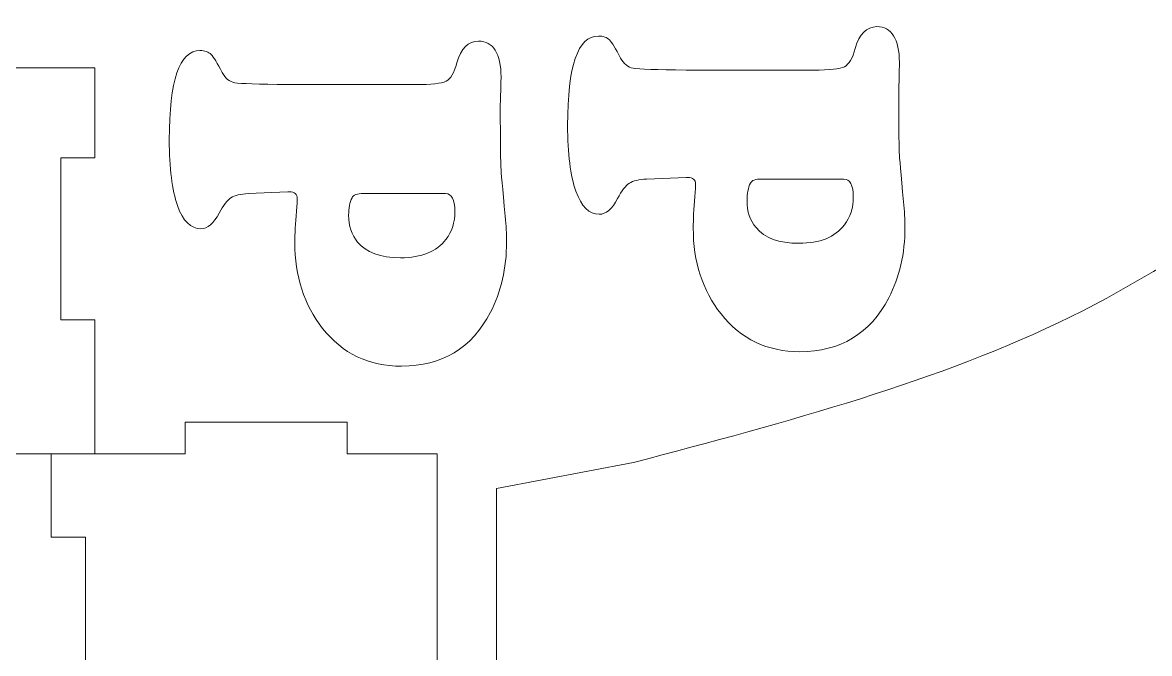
# Model space of a CAD drawing. Header units: centimetres. Extents: x -59 to 59, y -29 to 29.
# Drawn here: x -23.11 to -14.88, y 2.69 to 7.3 of the extents above; entities that cross this region are included whole.
import ezdxf

# ---------------------------------------------------------------- set-up
doc = ezdxf.new("R2010")
doc.units = ezdxf.units.CM
doc.header["$MEASUREMENT"] = 0
doc.layers.add('Camada 1', color=7, linetype='Continuous')

msp = doc.modelspace()

# ---------------------------------------------------------------- linework, layer by layer
at = {"layer": 'Camada 1', "color": 250, "lineweight": 9}
for points, knots in [([(-15.45634, 5.15366), (-16.41245, 4.68191), (-17.53073, 4.38548), (-18.64902, 4.08902), (-18.64902, 4.08902), (-18.64902, 4.08902), (-19.64901, 3.89912), (-19.64901, 3.89912), (-19.64901, 3.89912), (-19.64901, 3.89912), (-19.64901, -14.90258), (-19.64901, -14.90258), (-19.64901, -14.90258), (-19.64901, -14.90258), (5.351, -14.90258), (5.351, -14.90258), (5.351, -14.90258), (5.351, -14.90258), (5.351, 3.89912), (5.351, 3.89912), (5.351, 3.89912), (5.351, 3.89912), (4.35101, 4.08902), (4.35101, 4.08902), (4.35101, 4.08902), (3.23272, 4.38548), (2.11444, 4.68191), (1.15833, 5.15366), (1.15833, 5.15366), (0.20222, 5.62542), (-0.59171, 6.27248), (-1.30252, 6.70759), (-1.30252, 6.70759), (-2.01334, 7.1427), (-2.64106, 7.36586), (-3.3033, 7.40861), (-3.3033, 7.40861), (-3.96551, 7.45135), (-4.66224, 7.3137), (-5.30895, 7.0637), (-5.30895, 7.0637), (-5.95565, 6.8137), (-6.55233, 6.45135), (-7.149, 6.08902), (-7.149, 6.08902), (-7.74567, 6.45135), (-8.34236, 6.8137), (-8.98906, 7.0637), (-8.98906, 7.0637), (-9.63577, 7.3137), (-10.3325, 7.45135), (-10.99471, 7.40861), (-10.99471, 7.40861), (-11.65696, 7.36586), (-12.28467, 7.1427), (-12.99549, 6.70759), (-12.99549, 6.70759), (-13.7063, 6.27248), (-14.50024, 5.62542), (-15.45634, 5.15366)], [0, 0, 0, 0, 0.0625, 0.0625, 0.0625, 0.0625, 0.125, 0.125, 0.125, 0.125, 0.1875, 0.1875, 0.1875, 0.1875, 0.25, 0.25, 0.25, 0.25, 0.3125, 0.3125, 0.3125, 0.3125, 0.375, 0.375, 0.375, 0.375, 0.4375, 0.4375, 0.4375, 0.4375, 0.5, 0.5, 0.5, 0.5, 0.5625, 0.5625, 0.5625, 0.5625, 0.625, 0.625, 0.625, 0.625, 0.6875, 0.6875, 0.6875, 0.6875, 0.75, 0.75, 0.75, 0.75, 0.8125, 0.8125, 0.8125, 0.8125, 0.875, 0.875, 0.875, 0.875, 1, 1, 1, 1]), ([(-18.26411, 6.9557), (-18.26411, 6.9557), (-17.33631, 6.9557), (-17.33631, 6.9557), (-17.33631, 6.9557), (-17.21651, 6.9557), (-17.14005, 6.96352), (-17.10813, 6.98039), (-17.10813, 6.98039), (-17.07562, 6.99664), (-17.04913, 7.04119), (-17.02926, 7.11405), (-17.02926, 7.11405), (-16.99916, 7.22), (-16.94617, 7.27299), (-16.87092, 7.27299), (-16.87092, 7.27299), (-16.81793, 7.27299), (-16.777, 7.25071), (-16.7487, 7.20616), (-16.7487, 7.20616), (-16.72101, 7.16101), (-16.70656, 7.09658), (-16.70656, 7.01169), (-16.70656, 7.01169), (-16.70656, 6.98339), (-16.70836, 6.91356), (-16.71198, 6.80217), (-16.71198, 6.80217), (-16.71198, 6.80217), (-16.71198, 6.6962), (-16.71198, 6.6962), (-16.71198, 6.6962), (-16.71077, 6.50113), (-16.70956, 6.38674), (-16.70775, 6.35302), (-16.70775, 6.35302), (-16.70595, 6.31931), (-16.69572, 6.2001), (-16.67645, 5.9942), (-16.67645, 5.9942), (-16.66982, 5.92616), (-16.66621, 5.86354), (-16.66621, 5.80695), (-16.66621, 5.80695), (-16.66621, 5.61428), (-16.70535, 5.44269), (-16.78422, 5.29218), (-16.78422, 5.29218), (-16.92088, 5.02968), (-17.13703, 4.89902), (-17.43325, 4.89902), (-17.43325, 4.89902), (-17.67348, 4.89902), (-17.86553, 4.99054), (-18.01003, 5.17418), (-18.01003, 5.17418), (-18.14549, 5.34696), (-18.21294, 5.55588), (-18.21294, 5.80213), (-18.21294, 5.80213), (-18.21294, 5.86415), (-18.20871, 5.94061), (-18.20089, 6.03092), (-18.20089, 6.03092), (-18.19728, 6.07909), (-18.19547, 6.10918), (-18.19547, 6.12123), (-18.19547, 6.12123), (-18.19547, 6.15495), (-18.21474, 6.1724), (-18.25387, 6.1724), (-18.25387, 6.1724), (-18.25387, 6.1724), (-18.26411, 6.1724), (-18.26411, 6.1724), (-18.26411, 6.1724), (-18.26411, 6.1724), (-18.5537, 6.15976), (-18.5537, 6.15976), (-18.5537, 6.15976), (-18.60969, 6.15735), (-18.65185, 6.14711), (-18.67954, 6.12905), (-18.67954, 6.12905), (-18.70723, 6.11099), (-18.73553, 6.07367), (-18.76503, 6.01707), (-18.76503, 6.01707), (-18.80597, 5.94061), (-18.85113, 5.90268), (-18.8993, 5.90268), (-18.8993, 5.90268), (-18.97335, 5.90268), (-19.03054, 5.95867), (-19.07027, 6.07186), (-19.07027, 6.07186), (-19.11001, 6.18445), (-19.13049, 6.3446), (-19.13049, 6.5517), (-19.13049, 6.5517), (-19.13049, 6.9864), (-19.05582, 7.20436), (-18.90591, 7.20436), (-18.90591, 7.20436), (-18.87099, 7.20436), (-18.8439, 7.19471), (-18.82524, 7.17606), (-18.82524, 7.17606), (-18.80657, 7.15678), (-18.77947, 7.11284), (-18.74396, 7.0436), (-18.74396, 7.0436), (-18.72168, 7.00145), (-18.69037, 6.97677), (-18.65064, 6.96955), (-18.65064, 6.96955), (-18.6103, 6.96233), (-18.48145, 6.9575), (-18.26411, 6.9557)], [0, 0, 0, 0, 0.0322581, 0.0322581, 0.0322581, 0.0322581, 0.0645161, 0.0645161, 0.0645161, 0.0645161, 0.0967742, 0.0967742, 0.0967742, 0.0967742, 0.1290323, 0.1290323, 0.1290323, 0.1290323, 0.1612903, 0.1612903, 0.1612903, 0.1612903, 0.1935484, 0.1935484, 0.1935484, 0.1935484, 0.2258065, 0.2258065, 0.2258065, 0.2258065, 0.2580645, 0.2580645, 0.2580645, 0.2580645, 0.2903226, 0.2903226, 0.2903226, 0.2903226, 0.3225806, 0.3225806, 0.3225806, 0.3225806, 0.3548387, 0.3548387, 0.3548387, 0.3548387, 0.3870968, 0.3870968, 0.3870968, 0.3870968, 0.4193548, 0.4193548, 0.4193548, 0.4193548, 0.4516129, 0.4516129, 0.4516129, 0.4516129, 0.483871, 0.483871, 0.483871, 0.483871, 0.516129, 0.516129, 0.516129, 0.516129, 0.5483871, 0.5483871, 0.5483871, 0.5483871, 0.5806452, 0.5806452, 0.5806452, 0.5806452, 0.6129032, 0.6129032, 0.6129032, 0.6129032, 0.6451613, 0.6451613, 0.6451613, 0.6451613, 0.6774194, 0.6774194, 0.6774194, 0.6774194, 0.7096774, 0.7096774, 0.7096774, 0.7096774, 0.7419355, 0.7419355, 0.7419355, 0.7419355, 0.7741935, 0.7741935, 0.7741935, 0.7741935, 0.8064516, 0.8064516, 0.8064516, 0.8064516, 0.8387097, 0.8387097, 0.8387097, 0.8387097, 0.8709677, 0.8709677, 0.8709677, 0.8709677, 0.9032258, 0.9032258, 0.9032258, 0.9032258, 0.9354839, 0.9354839, 0.9354839, 0.9354839, 1, 1, 1, 1]), ([(-21.17453, 6.84986), (-21.17453, 6.84986), (-20.24673, 6.84986), (-20.24673, 6.84986), (-20.24673, 6.84986), (-20.12693, 6.84986), (-20.05047, 6.85768), (-20.01855, 6.87455), (-20.01855, 6.87455), (-19.98604, 6.8908), (-19.95955, 6.93535), (-19.93968, 7.00821), (-19.93968, 7.00821), (-19.90958, 7.11416), (-19.85659, 7.16715), (-19.78134, 7.16715), (-19.78134, 7.16715), (-19.72835, 7.16715), (-19.68742, 7.14487), (-19.65912, 7.10032), (-19.65912, 7.10032), (-19.63143, 7.05517), (-19.61698, 6.99074), (-19.61698, 6.90585), (-19.61698, 6.90585), (-19.61698, 6.87755), (-19.61878, 6.80772), (-19.6224, 6.69633), (-19.6224, 6.69633), (-19.6224, 6.69633), (-19.6224, 6.59036), (-19.6224, 6.59036), (-19.6224, 6.59036), (-19.62119, 6.39529), (-19.61998, 6.2809), (-19.61817, 6.24718), (-19.61817, 6.24718), (-19.61637, 6.21347), (-19.60614, 6.09426), (-19.58687, 5.88836), (-19.58687, 5.88836), (-19.58024, 5.82032), (-19.57663, 5.7577), (-19.57663, 5.70111), (-19.57663, 5.70111), (-19.57663, 5.50844), (-19.61577, 5.33685), (-19.69464, 5.18634), (-19.69464, 5.18634), (-19.8313, 4.92384), (-20.04745, 4.79318), (-20.34367, 4.79318), (-20.34367, 4.79318), (-20.5839, 4.79318), (-20.77595, 4.8847), (-20.92045, 5.06834), (-20.92045, 5.06834), (-21.05591, 5.24112), (-21.12336, 5.45004), (-21.12336, 5.69629), (-21.12336, 5.69629), (-21.12336, 5.75831), (-21.11913, 5.83477), (-21.11131, 5.92508), (-21.11131, 5.92508), (-21.1077, 5.97325), (-21.10589, 6.00334), (-21.10589, 6.01539), (-21.10589, 6.01539), (-21.10589, 6.04911), (-21.12516, 6.06656), (-21.16429, 6.06656), (-21.16429, 6.06656), (-21.16429, 6.06656), (-21.17453, 6.06656), (-21.17453, 6.06656), (-21.17453, 6.06656), (-21.17453, 6.06656), (-21.46412, 6.05392), (-21.46412, 6.05392), (-21.46412, 6.05392), (-21.52011, 6.05151), (-21.56227, 6.04127), (-21.58996, 6.02321), (-21.58996, 6.02321), (-21.61765, 6.00515), (-21.64595, 5.96783), (-21.67545, 5.91123), (-21.67545, 5.91123), (-21.71639, 5.83477), (-21.76155, 5.79684), (-21.80972, 5.79684), (-21.80972, 5.79684), (-21.88377, 5.79684), (-21.94096, 5.85283), (-21.98069, 5.96602), (-21.98069, 5.96602), (-22.02043, 6.07861), (-22.04091, 6.23876), (-22.04091, 6.44586), (-22.04091, 6.44586), (-22.04091, 6.88056), (-21.96624, 7.09852), (-21.81633, 7.09852), (-21.81633, 7.09852), (-21.78141, 7.09852), (-21.75432, 7.08887), (-21.73566, 7.07022), (-21.73566, 7.07022), (-21.71699, 7.05094), (-21.68989, 7.007), (-21.65438, 6.93776), (-21.65438, 6.93776), (-21.6321, 6.89561), (-21.60079, 6.87093), (-21.56106, 6.86371), (-21.56106, 6.86371), (-21.52072, 6.85649), (-21.39187, 6.85166), (-21.17453, 6.84986)], [0, 0, 0, 0, 0.0322581, 0.0322581, 0.0322581, 0.0322581, 0.0645161, 0.0645161, 0.0645161, 0.0645161, 0.0967742, 0.0967742, 0.0967742, 0.0967742, 0.1290323, 0.1290323, 0.1290323, 0.1290323, 0.1612903, 0.1612903, 0.1612903, 0.1612903, 0.1935484, 0.1935484, 0.1935484, 0.1935484, 0.2258065, 0.2258065, 0.2258065, 0.2258065, 0.2580645, 0.2580645, 0.2580645, 0.2580645, 0.2903226, 0.2903226, 0.2903226, 0.2903226, 0.3225806, 0.3225806, 0.3225806, 0.3225806, 0.3548387, 0.3548387, 0.3548387, 0.3548387, 0.3870968, 0.3870968, 0.3870968, 0.3870968, 0.4193548, 0.4193548, 0.4193548, 0.4193548, 0.4516129, 0.4516129, 0.4516129, 0.4516129, 0.483871, 0.483871, 0.483871, 0.483871, 0.516129, 0.516129, 0.516129, 0.516129, 0.5483871, 0.5483871, 0.5483871, 0.5483871, 0.5806452, 0.5806452, 0.5806452, 0.5806452, 0.6129032, 0.6129032, 0.6129032, 0.6129032, 0.6451613, 0.6451613, 0.6451613, 0.6451613, 0.6774194, 0.6774194, 0.6774194, 0.6774194, 0.7096774, 0.7096774, 0.7096774, 0.7096774, 0.7419355, 0.7419355, 0.7419355, 0.7419355, 0.7741935, 0.7741935, 0.7741935, 0.7741935, 0.8064516, 0.8064516, 0.8064516, 0.8064516, 0.8387097, 0.8387097, 0.8387097, 0.8387097, 0.8709677, 0.8709677, 0.8709677, 0.8709677, 0.9032258, 0.9032258, 0.9032258, 0.9032258, 0.9354839, 0.9354839, 0.9354839, 0.9354839, 1, 1, 1, 1]), ([(-22.58396, 4.47289), (-22.58396, 4.47289), (-22.58396, 5.13152), (-22.58396, 5.13152), (-22.58396, 5.13152), (-22.58396, 5.13152), (-22.83396, 5.13152), (-22.83396, 5.13152), (-22.83396, 5.13152), (-22.83396, 5.13152), (-22.83396, 6.31465), (-22.83396, 6.31465), (-22.83396, 6.31465), (-22.83396, 6.31465), (-22.58396, 6.31465), (-22.58396, 6.31465), (-22.58396, 6.31465), (-22.58396, 6.31465), (-22.58396, 6.97329), (-22.58396, 6.97329)], [0, 0, 0, 0, 0.1666667, 0.1666667, 0.1666667, 0.1666667, 0.3333333, 0.3333333, 0.3333333, 0.3333333, 0.5, 0.5, 0.5, 0.5, 0.6666667, 0.6666667, 0.6666667, 0.6666667, 1, 1, 1, 1]), ([(-17.11234, 6.15976), (-17.11234, 6.15976), (-17.712, 6.15976), (-17.712, 6.15976), (-17.712, 6.15976), (-17.75777, 6.15976), (-17.78546, 6.15013), (-17.79509, 6.12966), (-17.79509, 6.12966), (-17.81135, 6.09594), (-17.81978, 6.05319), (-17.81978, 6.00142), (-17.81978, 6.00142), (-17.81978, 5.92375), (-17.79811, 5.85812), (-17.75416, 5.80514), (-17.75416, 5.80514), (-17.69214, 5.72868), (-17.58738, 5.69075), (-17.44048, 5.69075), (-17.44048, 5.69075), (-17.28755, 5.69075), (-17.17677, 5.7353), (-17.10873, 5.82501), (-17.10873, 5.82501), (-17.06538, 5.881), (-17.04371, 5.94964), (-17.04371, 6.02911), (-17.04371, 6.02911), (-17.04371, 6.11641), (-17.06659, 6.15976), (-17.11234, 6.15976)], [0, 0, 0, 0, 0.1111111, 0.1111111, 0.1111111, 0.1111111, 0.2222222, 0.2222222, 0.2222222, 0.2222222, 0.3333333, 0.3333333, 0.3333333, 0.3333333, 0.4444444, 0.4444444, 0.4444444, 0.4444444, 0.5555556, 0.5555556, 0.5555556, 0.5555556, 0.6666667, 0.6666667, 0.6666667, 0.6666667, 0.7777778, 0.7777778, 0.7777778, 0.7777778, 1, 1, 1, 1]), ([(-20.02276, 6.05392), (-20.02276, 6.05392), (-20.62242, 6.05392), (-20.62242, 6.05392), (-20.62242, 6.05392), (-20.66819, 6.05392), (-20.69588, 6.04429), (-20.70551, 6.02382), (-20.70551, 6.02382), (-20.72177, 5.9901), (-20.7302, 5.94735), (-20.7302, 5.89558), (-20.7302, 5.89558), (-20.7302, 5.81791), (-20.70853, 5.75228), (-20.66458, 5.6993), (-20.66458, 5.6993), (-20.60256, 5.62284), (-20.4978, 5.58491), (-20.3509, 5.58491), (-20.3509, 5.58491), (-20.19797, 5.58491), (-20.08719, 5.62946), (-20.01915, 5.71917), (-20.01915, 5.71917), (-19.9758, 5.77516), (-19.95413, 5.8438), (-19.95413, 5.92327), (-19.95413, 5.92327), (-19.95413, 6.01057), (-19.97701, 6.05392), (-20.02276, 6.05392)], [0, 0, 0, 0, 0.1111111, 0.1111111, 0.1111111, 0.1111111, 0.2222222, 0.2222222, 0.2222222, 0.2222222, 0.3333333, 0.3333333, 0.3333333, 0.3333333, 0.4444444, 0.4444444, 0.4444444, 0.4444444, 0.5555556, 0.5555556, 0.5555556, 0.5555556, 0.6666667, 0.6666667, 0.6666667, 0.6666667, 0.7777778, 0.7777778, 0.7777778, 0.7777778, 1, 1, 1, 1]), ([(-23.3224, 4.40289), (-23.3224, 4.40289), (-23.3224, 4.15292), (-23.3224, 4.15292), (-23.3224, 4.15292), (-23.3224, 4.15292), (-22.58396, 4.15292), (-22.58396, 4.15292), (-22.58396, 4.15292), (-22.58396, 4.15292), (-22.58396, 4.47289), (-22.58396, 4.47289)], [0, 0, 0, 0, 0.25, 0.25, 0.25, 0.25, 0.5, 0.5, 0.5, 0.5, 1, 1, 1, 1]), ([(-20.7422, 4.15292), (-20.7422, 4.15292), (-20.7422, 4.38292), (-20.7422, 4.38292), (-20.7422, 4.38292), (-20.7422, 4.38292), (-21.92533, 4.38292), (-21.92533, 4.38292), (-21.92533, 4.38292), (-21.92533, 4.38292), (-21.92533, 4.15292), (-21.92533, 4.15292), (-21.92533, 4.15292), (-21.92533, 4.15292), (-22.58396, 4.15292), (-22.58396, 4.15292)], [0, 0, 0, 0, 0.2, 0.2, 0.2, 0.2, 0.4, 0.4, 0.4, 0.4, 0.6, 0.6, 0.6, 0.6, 1, 1, 1, 1]), ([(-45.26401, 4.15292), (-45.26401, 4.15292), (-45.26401, 3.54479), (-45.26401, 3.54479), (-45.26401, 3.54479), (-45.26401, 3.54479), (-45.51398, 3.54479), (-45.51398, 3.54479), (-45.51398, 3.54479), (-45.51398, 3.54479), (-45.51398, 2.25923), (-45.51398, 2.25923), (-45.51398, 2.25923), (-45.51398, 2.25923), (-45.26401, 2.25923), (-45.26401, 2.25923), (-45.26401, 2.25923), (-45.26401, 2.25923), (-45.26401, 0.97365), (-45.26401, 0.97365), (-45.26401, 0.97365), (-45.26401, 0.97365), (-45.51398, 0.97365), (-45.51398, 0.97365), (-45.51398, 0.97365), (-45.51398, 0.97365), (-45.51398, -0.31242), (-45.51398, -0.31242), (-45.51398, -0.31242), (-45.51398, -0.31242), (-45.26401, -0.31242), (-45.26401, -0.31242), (-45.26401, -0.31242), (-45.26401, -0.31242), (-45.26401, -1.598), (-45.26401, -1.598), (-45.26401, -1.598), (-45.26401, -1.598), (-45.51398, -1.598), (-45.51398, -1.598), (-45.51398, -1.598), (-45.51398, -1.598), (-45.51398, -2.88408), (-45.51398, -2.88408), (-45.51398, -2.88408), (-45.51398, -2.88408), (-45.26401, -2.88408), (-45.26401, -2.88408), (-45.26401, -2.88408), (-45.26401, -2.88408), (-45.26401, -6.92629), (-45.26401, -6.92629), (-45.26401, -6.92629), (-45.26401, -6.92629), (-22.90393, -6.92629), (-22.90393, -6.92629), (-22.90393, -6.92629), (-22.90393, -6.92629), (-22.90393, -2.88408), (-22.90393, -2.88408), (-22.90393, -2.88408), (-22.90393, -2.88408), (-22.65396, -2.88408), (-22.65396, -2.88408), (-22.65396, -2.88408), (-22.65396, -2.88408), (-22.65396, -1.598), (-22.65396, -1.598), (-22.65396, -1.598), (-22.65396, -1.598), (-22.90393, -1.598), (-22.90393, -1.598), (-22.90393, -1.598), (-22.90393, -1.598), (-22.90393, -0.31242), (-22.90393, -0.31242), (-22.90393, -0.31242), (-22.90393, -0.31242), (-22.65396, -0.31242), (-22.65396, -0.31242), (-22.65396, -0.31242), (-22.65396, -0.31242), (-22.65396, 0.97365), (-22.65396, 0.97365), (-22.65396, 0.97365), (-22.65396, 0.97365), (-22.90393, 0.97365), (-22.90393, 0.97365), (-22.90393, 0.97365), (-22.90393, 0.97365), (-22.90393, 2.25923), (-22.90393, 2.25923), (-22.90393, 2.25923), (-22.90393, 2.25923), (-22.65396, 2.25923), (-22.65396, 2.25923), (-22.65396, 2.25923), (-22.65396, 2.25923), (-22.65396, 3.54479), (-22.65396, 3.54479), (-22.65396, 3.54479), (-22.65396, 3.54479), (-22.90393, 3.54479), (-22.90393, 3.54479), (-22.90393, 3.54479), (-22.90393, 3.54479), (-22.90393, 4.15292), (-22.90393, 4.15292)], [0, 0, 0, 0, 0.0357143, 0.0357143, 0.0357143, 0.0357143, 0.0714286, 0.0714286, 0.0714286, 0.0714286, 0.1071429, 0.1071429, 0.1071429, 0.1071429, 0.1428571, 0.1428571, 0.1428571, 0.1428571, 0.1785714, 0.1785714, 0.1785714, 0.1785714, 0.2142857, 0.2142857, 0.2142857, 0.2142857, 0.25, 0.25, 0.25, 0.25, 0.2857143, 0.2857143, 0.2857143, 0.2857143, 0.3214286, 0.3214286, 0.3214286, 0.3214286, 0.3571429, 0.3571429, 0.3571429, 0.3571429, 0.3928571, 0.3928571, 0.3928571, 0.3928571, 0.4285714, 0.4285714, 0.4285714, 0.4285714, 0.4642857, 0.4642857, 0.4642857, 0.4642857, 0.5, 0.5, 0.5, 0.5, 0.5357143, 0.5357143, 0.5357143, 0.5357143, 0.5714286, 0.5714286, 0.5714286, 0.5714286, 0.6071429, 0.6071429, 0.6071429, 0.6071429, 0.6428571, 0.6428571, 0.6428571, 0.6428571, 0.6785714, 0.6785714, 0.6785714, 0.6785714, 0.7142857, 0.7142857, 0.7142857, 0.7142857, 0.75, 0.75, 0.75, 0.75, 0.7857143, 0.7857143, 0.7857143, 0.7857143, 0.8214286, 0.8214286, 0.8214286, 0.8214286, 0.8571429, 0.8571429, 0.8571429, 0.8571429, 0.8928571, 0.8928571, 0.8928571, 0.8928571, 0.9285714, 0.9285714, 0.9285714, 0.9285714, 1, 1, 1, 1]), ([(-20.7422, 4.15292), (-20.7422, 4.15292), (-20.08396, 4.15292), (-20.08396, 4.15292), (-20.08396, 4.15292), (-20.08396, 4.15292), (-20.08396, -0.35521), (-20.08396, -0.35521), (-20.08396, -0.35521), (-20.08396, -0.35521), (-19.83399, -0.35521), (-19.83399, -0.35521), (-19.83399, -0.35521), (-19.83399, -0.35521), (-19.83399, -1.55522), (-19.83399, -1.55522), (-19.83399, -1.55522), (-19.83399, -1.55522), (-20.08396, -1.55522), (-20.08396, -1.55522), (-20.08396, -1.55522), (-20.08396, -1.55522), (-20.08396, -3.61213), (-20.08396, -3.61213)], [0, 0, 0, 0, 0.1428571, 0.1428571, 0.1428571, 0.1428571, 0.2857143, 0.2857143, 0.2857143, 0.2857143, 0.4285714, 0.4285714, 0.4285714, 0.4285714, 0.5714286, 0.5714286, 0.5714286, 0.5714286, 0.7142857, 0.7142857, 0.7142857, 0.7142857, 1, 1, 1, 1])]:
    msp.add_open_spline(points, degree=3, knots=knots, dxfattribs=at)
msp.add_open_spline([(-27.0556, 6.97329), (-27.0556, 6.97329), (-22.58396, 6.97329), (-22.58396, 6.97329)], degree=3, dxfattribs=at)

doc.saveas('drawing.dxf')
